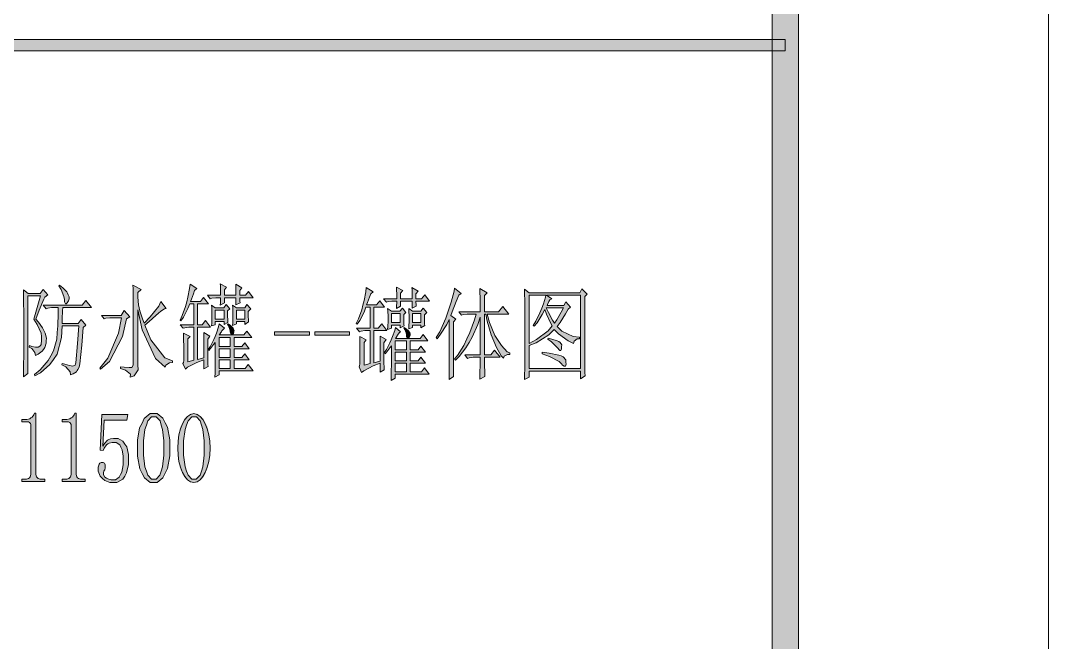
# Model space of a CAD drawing. Header units: millimetres. Extents: x 0 to 829, y 0 to 586.
# Drawn here: x 790.64 to 829.15, y 25.77 to 49.06 of the extents above; entities that cross this region are included whole.
import ezdxf

# ---------------------------------------------------------------- set-up
doc = ezdxf.new("R2010")
doc.units = ezdxf.units.MM

msp = doc.modelspace()

# ---------------------------------------------------------------- hatches: boundary and pattern name
h = msp.add_hatch(color=0)
h.dxf.hatch_style = 2
h.paths.add_polyline_path([(819.788528, 9.36625), (818.80075, 10.3505), (818.80075, 575.281778), (819.788528, 576.266028)])
h = msp.add_hatch(color=0)
h.dxf.hatch_style = 2
h.paths.add_polyline_path([(819.294639, 48.351722), (819.294639, 47.928389), (769.958667, 47.928389), (769.958667, 48.351722)])
h = msp.add_hatch(color=0)
h.dxf.hatch_style = 2
h.paths.add_polyline_path([(790.747861, 35.71875), (790.751389, 35.941), (790.758444, 36.738278), (790.758444, 37.316833), (790.758444, 37.895389), (790.751389, 38.724417), (790.747861, 38.974889), (790.92425, 38.840833), (791.372278, 38.840833), (791.488694, 38.989), (791.6545, 38.784389), (791.548667, 38.696194), (791.506333, 38.622111), (791.337, 38.209361), (791.206472, 37.870694), (791.30525, 37.761333), (791.456944, 37.549667), (791.506333, 37.450889), (791.555722, 37.352111), (791.605111, 37.158083), (791.601583, 37.066361), (791.598056, 36.974639), (791.548667, 36.812361), (791.499278, 36.741806), (791.453417, 36.674778), (791.301722, 36.558361), (791.195889, 36.516028), (791.171194, 36.625389), (791.054778, 36.780611), (790.959528, 36.822944), (790.970111, 36.882917), (791.054778, 36.854694), (791.195889, 36.822944), (791.252333, 36.822944), (791.294667, 36.822944), (791.361694, 36.858222), (791.389917, 36.889972), (791.414611, 36.92525), (791.428722, 37.091056), (791.418139, 37.221583), (791.407556, 37.355639), (791.266444, 37.680194), (791.135917, 37.870694), (791.382861, 38.752639), (790.910139, 38.752639), (790.910139, 35.838694)])
h = msp.add_hatch(color=0)
h.dxf.hatch_style = 2
h.paths.add_polyline_path([(792.102528, 39.151278), (792.218944, 39.048972), (792.367111, 38.89375), (792.395333, 38.844361), (792.427083, 38.791444), (792.455306, 38.710306), (792.455306, 38.682083), (792.455306, 38.636222), (792.430611, 38.555083), (792.409444, 38.519806), (792.38475, 38.481), (792.349472, 38.445722), (792.338889, 38.445722), (792.32125, 38.445722), (792.2895, 38.526861), (792.278917, 38.608), (792.254222, 38.724417), (792.155444, 38.981944), (792.077833, 39.123056)])
h = msp.add_hatch(color=0)
h.dxf.hatch_style = 2
h.paths.add_polyline_path([(794.847139, 39.151278), (795.154056, 38.989), (795.034111, 38.872583), (795.030583, 38.70325), (795.05175, 38.413972), (795.0835, 38.297556), (795.111722, 38.181139), (795.206972, 37.891861), (795.270472, 37.722528), (795.499778, 37.958889), (795.81375, 38.364583), (795.894889, 38.533917), (796.095972, 38.269333), (796.036, 38.262278), (795.891361, 38.174083), (795.803167, 38.092944), (795.707917, 38.011806), (795.453917, 37.789556), (795.295167, 37.648444), (795.524472, 37.098111), (796.043056, 36.427833), (796.332333, 36.311417), (796.332333, 36.251444), (796.219444, 36.244389), (796.085389, 36.156194), (796.060694, 36.075056), (795.700861, 36.406667), (795.189333, 37.479111), (795.034111, 38.223472), (795.034111, 36.16325), (795.041167, 35.979806), (794.900056, 35.7505), (794.751889, 35.704639), (794.758944, 35.810472), (794.5755, 35.969222), (794.388528, 36.029194), (794.388528, 36.089167), (794.522583, 36.075056), (794.709556, 36.060944), (794.758944, 36.060944), (794.808333, 36.060944), (794.857722, 36.149139), (794.857722, 36.237333), (794.857722, 38.608), (794.857722, 38.745583), (794.854194, 39.02075)])
h = msp.add_hatch(color=0)
h.dxf.hatch_style = 2
h.paths.add_polyline_path([(797.510611, 36.427833), (797.510611, 37.36975), (797.732861, 37.235694), (797.651722, 37.119278), (797.651722, 36.999333), (797.651722, 36.720639), (797.651722, 36.558361), (797.651722, 36.396083), (797.658778, 36.170306), (797.662306, 36.103278), (797.510611, 36.015083), (797.510611, 36.35375), (797.246028, 36.251444), (796.896778, 36.071528), (796.815639, 36.000972), (796.720389, 36.219694), (796.738028, 36.251444), (796.755667, 36.329056), (796.755667, 36.381972), (796.755667, 36.73475), (796.748611, 37.221583), (796.745083, 37.355639), (796.992028, 37.221583), (796.907361, 37.133389), (796.907361, 36.279667), (797.133139, 36.339639), (797.133139, 37.574361), (797.016722, 37.574361), (796.939111, 37.574361), (796.798, 37.553194), (796.730972, 37.532028), (796.625139, 37.662556), (797.133139, 37.662556), (797.133139, 38.445722), (796.981444, 38.445722), (796.907361, 38.269333), (796.745083, 37.951833), (796.649833, 37.810722), (796.614556, 37.842472), (796.695694, 38.011806), (796.822694, 38.354), (796.868556, 38.526861), (796.910889, 38.699722), (796.974389, 39.027806), (796.992028, 39.183028), (797.249556, 39.02075), (797.157833, 38.946667), (797.1155, 38.826722), (797.037889, 38.622111), (797.002611, 38.533917), (797.380083, 38.533917), (797.4965, 38.682083), (797.676417, 38.445722), (797.27425, 38.445722), (797.27425, 37.662556), (797.440056, 37.662556), (797.570583, 37.824833), (797.757556, 37.574361), (797.27425, 37.574361), (797.27425, 36.367861)])
h = msp.add_hatch(color=0)
h.dxf.hatch_style = 2
h.paths.add_polyline_path([(798.710056, 38.76675), (798.710056, 38.89375), (798.706528, 39.101889), (798.699472, 39.183028), (798.935833, 39.048972), (798.854694, 38.946667), (798.854694, 38.76675), (799.066361, 38.76675), (799.182778, 38.914917), (799.359167, 38.678556), (798.854694, 38.678556), (798.854694, 38.643278), (798.858222, 38.548028), (798.865278, 38.488056), (798.710056, 38.413972), (798.710056, 38.678556), (798.276139, 38.678556), (798.276139, 38.488056), (798.120917, 38.399861), (798.127972, 38.488056), (798.135028, 38.629167), (798.135028, 38.678556), (798.029194, 38.678556), (797.951583, 38.678556), (797.810472, 38.657389), (797.746972, 38.636222), (797.641139, 38.76675), (798.135028, 38.76675), (798.135028, 38.914917), (798.127972, 39.130111), (798.120917, 39.197139), (798.357278, 39.077194), (798.276139, 38.974889), (798.276139, 38.76675)])
h = msp.add_hatch(color=0)
h.dxf.hatch_style = 2
h.paths.add_polyline_path([(804.111083, 36.300833), (804.111083, 37.24275), (804.336861, 37.108694), (804.252194, 36.992278), (804.252194, 36.872333), (804.252194, 36.593639), (804.252194, 36.431361), (804.252194, 36.269083), (804.25925, 36.039778), (804.266306, 35.976278), (804.111083, 35.888083), (804.111083, 36.22675), (803.8465, 36.120917), (803.49725, 35.944528), (803.416111, 35.870444), (803.320861, 36.092694), (803.3385, 36.120917), (803.356139, 36.202056), (803.356139, 36.254972), (803.356139, 36.60775), (803.352611, 37.094583), (803.345556, 37.228639), (803.5925, 37.094583), (803.511361, 37.006389), (803.511361, 36.152667), (803.733611, 36.212639), (803.733611, 37.447361), (803.617194, 37.447361), (803.539583, 37.447361), (803.398472, 37.426194), (803.334972, 37.405028), (803.229139, 37.535556), (803.733611, 37.535556), (803.733611, 38.318722), (803.581917, 38.318722), (803.511361, 38.142333), (803.345556, 37.824833), (803.250306, 37.683722), (803.215028, 37.715472), (803.299694, 37.884806), (803.426694, 38.227), (803.469028, 38.399861), (803.514889, 38.572722), (803.574861, 38.900806), (803.5925, 39.056028), (803.853556, 38.89375), (803.758306, 38.819667), (803.715972, 38.699722), (803.641889, 38.495111), (803.603083, 38.406917), (803.980556, 38.406917), (804.1005, 38.555083), (804.276889, 38.318722), (803.874722, 38.318722), (803.874722, 37.535556), (804.040528, 37.535556), (804.171056, 37.697833), (804.358028, 37.447361), (803.874722, 37.447361), (803.874722, 36.240861)])
h = msp.add_hatch(color=0)
h.dxf.hatch_style = 2
h.paths.add_polyline_path([(805.314056, 38.63975), (805.314056, 38.76675), (805.307, 38.974889), (805.299944, 39.056028), (805.536306, 38.921972), (805.455167, 38.819667), (805.455167, 38.63975), (805.666833, 38.63975), (805.78325, 38.787917), (805.959639, 38.551556), (805.455167, 38.551556), (805.455167, 38.516278), (805.462222, 38.421028), (805.46575, 38.361056), (805.314056, 38.286972), (805.314056, 38.551556), (804.876611, 38.551556), (804.876611, 38.361056), (804.724917, 38.272861), (804.728444, 38.361056), (804.7355, 38.502167), (804.7355, 38.551556), (804.629667, 38.551556), (804.552056, 38.551556), (804.410944, 38.530389), (804.347444, 38.509222), (804.241611, 38.63975), (804.7355, 38.63975), (804.7355, 38.787917), (804.728444, 39.003111), (804.724917, 39.070139), (804.961278, 38.950194), (804.876611, 38.847889), (804.876611, 38.63975)])
h = msp.add_hatch(color=0)
h.dxf.hatch_style = 2
h.paths.add_polyline_path([(806.693417, 35.609389), (806.696944, 35.842222), (806.704, 36.212639), (806.704, 36.343167), (806.704, 37.860111), (806.60875, 37.669611), (806.379444, 37.309778), (806.245389, 37.140444), (806.210111, 37.182778), (806.344167, 37.397972), (806.577, 37.9095), (806.675778, 38.205833), (806.771028, 38.505694), (806.887444, 38.918444), (806.905083, 39.038389), (807.152028, 38.83025), (807.056778, 38.773806), (806.961528, 38.530389), (806.816889, 38.145861), (806.763972, 38.008278), (806.950944, 37.874222), (806.855694, 37.771917), (806.855694, 35.725806)])
h = msp.add_hatch(color=0)
h.dxf.hatch_style = 2
h.paths.add_polyline_path([(808.023389, 36.297306), (808.023389, 36.159722), (808.030444, 35.873972), (808.033972, 35.725806), (807.847, 35.6235), (807.854056, 35.856333), (807.857583, 36.173833), (807.857583, 36.254972), (807.857583, 36.445472), (807.670611, 36.445472), (807.593, 36.445472), (807.451889, 36.424306), (807.388389, 36.403139), (807.282556, 36.533667), (807.857583, 36.533667), (807.857583, 37.948306), (807.769389, 37.676667), (807.564778, 37.203944), (807.444833, 37.006389), (807.328417, 36.805306), (807.074417, 36.477222), (806.940361, 36.343167), (806.905083, 36.3855), (807.014444, 36.519556), (807.24375, 36.8935), (807.356639, 37.136917), (807.473056, 37.380333), (807.645917, 37.846), (807.705889, 38.064722), (807.444833, 38.064722), (807.37075, 38.064722), (807.229639, 38.043556), (807.162611, 38.022389), (807.056778, 38.152917), (807.857583, 38.152917), (807.857583, 38.593889), (807.857583, 38.667972), (807.854056, 38.883167), (807.847, 39.024278), (808.129222, 38.862), (808.023389, 38.756167), (808.023389, 38.152917), (808.552556, 38.152917), (808.707778, 38.343417), (808.930028, 38.064722), (808.129222, 38.064722), (808.210361, 37.754278), (808.414972, 37.260389), (808.534917, 37.073417), (808.654861, 36.882917), (808.877111, 36.653611), (808.975889, 36.60775), (808.975889, 36.547778), (808.884167, 36.547778), (808.760694, 36.484278), (808.728944, 36.41725), (808.647806, 36.498389), (808.467889, 36.815889), (808.369111, 37.048722), (808.273861, 37.285083), (808.122167, 37.793083), (808.06925, 38.064722), (808.023389, 38.064722), (808.023389, 36.533667), (808.25975, 36.533667), (808.400861, 36.710056), (808.612528, 36.445472), (808.023389, 36.445472)])
h = msp.add_hatch(color=0)
h.paths.add_polyline_path([(811.780472, 38.727944), (811.780472, 36.286722), (811.780472, 36.138556), (811.787528, 35.873972), (811.794583, 35.754028), (811.618194, 35.637611), (811.618194, 35.930417), (809.695556, 35.930417), (809.695556, 35.697583), (809.519167, 35.609389), (809.526222, 35.754028), (809.52975, 36.057417), (809.52975, 36.212639), (809.52975, 38.435139), (809.52975, 38.562139), (809.526222, 38.840833), (809.519167, 38.996056), (809.695556, 38.862), (811.5935, 38.862), (811.674639, 39.010167), (811.865139, 38.816139)])
h.paths.add_polyline_path([(809.695556, 36.022139), (811.618194, 36.022139), (811.618194, 38.773806), (810.344667, 38.773806), (810.54575, 38.63975), (810.475194, 38.597417), (810.439917, 38.530389), (810.387, 38.428083), (810.369361, 38.389278), (810.993778, 38.389278), (811.074917, 38.523333), (811.251306, 38.318722), (811.156056, 38.244639), (811.057278, 38.06825), (810.852667, 37.743694), (810.743306, 37.595528), (810.92675, 37.426194), (811.346556, 37.228639), (811.582917, 37.196889), (811.582917, 37.140444), (811.494722, 37.133389), (811.381833, 37.045194), (811.357139, 36.964056), (811.152528, 37.059306), (810.792694, 37.323889), (810.637472, 37.493222), (810.432861, 37.285083), (809.960139, 36.985222), (809.695556, 36.889972)])
h.paths.add_polyline_path([(809.695556, 38.773806), (809.695556, 36.964056), (809.97425, 37.108694), (810.404639, 37.440306), (810.556333, 37.62375), (810.478722, 37.757806), (810.344667, 38.061194), (810.284694, 38.230528), (810.189444, 38.043556), (809.991889, 37.736639), (809.886056, 37.609639), (809.850778, 37.641389), (809.9425, 37.796611), (810.10125, 38.114111), (810.168278, 38.279917), (810.231778, 38.445722), (810.309389, 38.692667), (810.319972, 38.773806)])
h.paths.add_polyline_path([(810.334083, 38.301083), (810.415222, 38.117639), (810.573972, 37.831889), (810.651583, 37.729583), (810.732722, 37.846), (810.898528, 38.13175), (810.979667, 38.301083)])
h = msp.add_hatch(color=0)
h.dxf.hatch_style = 2
h.paths.add_polyline_path([(792.984472, 37.56025), (792.931556, 36.904083), (792.864528, 36.195), (792.850417, 36.138556), (792.836306, 36.082111), (792.790444, 35.986861), (792.762222, 35.948056), (792.730472, 35.905722), (792.607, 35.828111), (792.515278, 35.792833), (792.497639, 35.902194), (792.331833, 36.089167), (792.183667, 36.159722), (792.197778, 36.219694), (792.303611, 36.184417), (792.472944, 36.135028), (792.536444, 36.124444), (792.603472, 36.113861), (792.681083, 36.149139), (792.695194, 36.198528), (792.712833, 36.244389), (792.772806, 36.957), (792.822194, 37.620222), (792.197778, 37.620222), (792.173083, 37.186306), (792.010806, 36.558361), (791.873222, 36.367861), (791.732111, 36.177361), (791.382861, 35.866917), (791.171194, 35.746972), (791.160611, 35.806944), (791.372278, 35.976278), (791.679194, 36.325528), (791.777972, 36.505444), (791.87675, 36.688889), (791.993167, 37.119278), (792.014333, 37.36975), (792.0355, 37.620222), (792.053139, 38.089417), (792.053139, 38.311667), (791.87675, 38.311667), (791.802667, 38.311667), (791.661556, 38.2905), (791.594528, 38.265806), (791.488694, 38.399861), (792.949194, 38.399861), (793.090306, 38.57625), (793.291389, 38.311667), (792.218944, 38.311667), (792.215417, 38.191722), (792.201306, 37.891861), (792.197778, 37.708417), (792.7975, 37.708417), (792.913917, 37.856583), (793.079722, 37.648444)])
h = msp.add_hatch(color=0)
h.dxf.hatch_style = 2
h.paths.add_polyline_path([(793.633583, 35.997444), (793.608889, 36.043306), (793.905222, 36.410194), (794.310917, 37.355639), (794.423806, 37.927139), (794.056917, 37.927139), (793.982833, 37.927139), (793.838194, 37.905972), (793.774694, 37.884806), (793.668861, 38.015333), (794.409694, 38.015333), (794.515528, 38.19525), (794.730722, 37.958889), (794.610778, 37.884806), (794.462611, 37.228639), (793.975778, 36.286722)])
h = msp.add_hatch(color=0)
h.paths.add_polyline_path([(797.792833, 37.620222), (797.799889, 37.726056), (797.803417, 37.923611), (797.803417, 38.018861), (797.803417, 38.114111), (797.799889, 38.308139), (797.792833, 38.403389), (797.933944, 38.297556), (798.251444, 38.297556), (798.346694, 38.4175), (798.477222, 38.255222), (798.392556, 38.181139), (798.392556, 38.018861), (798.399611, 37.807194), (798.406667, 37.754278), (798.265556, 37.680194), (798.265556, 37.7825), (797.933944, 37.7825), (797.933944, 37.666083)])
h.paths.add_polyline_path([(797.933944, 38.209361), (797.933944, 37.870694), (798.265556, 37.870694), (798.265556, 38.209361)])
h = msp.add_hatch(color=0)
h.paths.add_polyline_path([(798.583056, 37.637861), (798.586583, 37.733111), (798.593639, 37.923611), (798.593639, 38.018861), (798.593639, 38.114111), (798.586583, 38.308139), (798.583056, 38.403389), (798.724167, 38.297556), (799.041667, 38.297556), (799.122806, 38.4175), (799.263917, 38.255222), (799.172194, 38.167028), (799.172194, 38.011806), (799.175722, 37.81425), (799.182778, 37.768389), (799.041667, 37.680194), (799.041667, 37.7825), (798.724167, 37.7825), (798.724167, 37.694306)])
h.paths.add_polyline_path([(798.724167, 38.209361), (798.724167, 37.870694), (799.041667, 37.870694), (799.041667, 38.209361)])
h = msp.add_hatch(color=0)
h.paths.add_polyline_path([(804.393306, 37.493222), (804.400361, 37.599056), (804.407417, 37.796611), (804.407417, 37.891861), (804.407417, 37.987111), (804.400361, 38.177611), (804.393306, 38.276389), (804.534417, 38.170556), (804.855444, 38.170556), (804.947167, 38.2905), (805.077694, 38.128222), (804.996556, 38.054139), (804.996556, 37.891861), (805.000083, 37.680194), (805.007139, 37.627278), (804.866028, 37.553194), (804.866028, 37.6555), (804.534417, 37.6555), (804.534417, 37.539083)])
h.paths.add_polyline_path([(804.534417, 38.082361), (804.534417, 37.743694), (804.866028, 37.743694), (804.866028, 38.082361)])
h = msp.add_hatch(color=0)
h.paths.add_polyline_path([(805.183528, 37.507333), (805.190583, 37.606111), (805.194111, 37.796611), (805.194111, 37.891861), (805.194111, 37.987111), (805.190583, 38.177611), (805.183528, 38.276389), (805.324639, 38.170556), (805.642139, 38.170556), (805.726806, 38.2905), (805.867917, 38.128222), (805.772667, 38.040028), (805.772667, 37.884806), (805.779722, 37.68725), (805.78325, 37.641389), (805.642139, 37.553194), (805.642139, 37.6555), (805.324639, 37.6555), (805.324639, 37.567306)])
h.paths.add_polyline_path([(805.324639, 38.082361), (805.324639, 37.743694), (805.642139, 37.743694), (805.642139, 38.082361)])
h = msp.add_hatch(color=0)
h.paths.add_polyline_path([(797.933944, 37.002861), (797.873972, 36.921722), (797.757556, 36.773556), (797.697583, 36.706528), (797.676417, 36.752389), (797.7505, 36.868806), (797.8775, 37.108694), (797.926889, 37.228639), (797.979806, 37.352111), (798.057417, 37.584944), (798.085639, 37.694306), (798.276139, 37.532028), (798.240861, 37.503806), (798.184417, 37.440306), (798.16325, 37.405028), (798.142083, 37.373278), (798.103278, 37.309778), (798.085639, 37.281556), (799.006389, 37.281556), (799.122806, 37.429722), (799.299194, 37.193361), (798.6395, 37.193361), (798.6395, 36.854694), (798.935833, 36.854694), (799.041667, 36.985222), (799.207472, 36.7665), (798.6395, 36.7665), (798.6395, 36.441944), (798.935833, 36.441944), (799.041667, 36.576), (799.207472, 36.35375), (798.6395, 36.35375), (798.6395, 36.029194), (799.05225, 36.029194), (799.172194, 36.177361), (799.348583, 35.941), (798.075056, 35.941), (798.075056, 35.792833), (797.923361, 35.704639), (797.926889, 35.859861), (797.933944, 36.508972)])
h.paths.add_polyline_path([(798.075056, 37.193361), (798.075056, 36.854694), (798.498389, 36.854694), (798.498389, 37.193361)])
h.paths.add_polyline_path([(798.075056, 36.35375), (798.075056, 36.029194), (798.498389, 36.029194), (798.498389, 36.35375)])
h.paths.add_polyline_path([(798.075056, 36.7665), (798.075056, 36.441944), (798.498389, 36.441944), (798.498389, 36.7665)])
h = msp.add_hatch(color=0)
h.dxf.hatch_style = 2
h.paths.add_polyline_path([(798.41725, 37.694306), (798.487806, 37.644917), (798.579528, 37.563778), (798.600694, 37.532028), (798.621861, 37.503806), (798.6395, 37.443833), (798.635972, 37.415611), (798.632444, 37.383861), (798.614806, 37.341528), (798.600694, 37.323889), (798.586583, 37.309778), (798.558361, 37.295667), (798.547778, 37.295667), (798.530139, 37.295667), (798.505444, 37.355639), (798.498389, 37.415611), (798.48075, 37.489694), (798.427833, 37.620222), (798.392556, 37.680194)])
h = msp.add_hatch(color=0)
h.dxf.hatch_style = 2
h.paths.add_polyline_path([(800.152917, 37.270972), (800.152917, 37.4015), (801.461722, 37.4015), (801.461722, 37.270972)])
h = msp.add_hatch(color=0)
h.dxf.hatch_style = 2
h.paths.add_polyline_path([(801.662806, 37.270972), (801.662806, 37.4015), (802.968083, 37.4015), (802.968083, 37.270972)])
h = msp.add_hatch(color=0)
h.paths.add_polyline_path([(804.534417, 36.875861), (804.477972, 36.794722), (804.358028, 36.646556), (804.301583, 36.579528), (804.276889, 36.625389), (804.3545, 36.741806), (804.477972, 36.981694), (804.530889, 37.101639), (804.580278, 37.225111), (804.657889, 37.454417), (804.689639, 37.567306), (804.876611, 37.405028), (804.841333, 37.373278), (804.784889, 37.313306), (804.763722, 37.278028), (804.746083, 37.246278), (804.707278, 37.182778), (804.689639, 37.154556), (805.606861, 37.154556), (805.726806, 37.302722), (805.903194, 37.066361), (805.2435, 37.066361), (805.2435, 36.727694), (805.536306, 36.727694), (805.642139, 36.858222), (805.807944, 36.6395), (805.2435, 36.6395), (805.2435, 36.314944), (805.536306, 36.314944), (805.642139, 36.449), (805.807944, 36.22675), (805.2435, 36.22675), (805.2435, 35.902194), (805.65625, 35.902194), (805.772667, 36.050361), (805.949056, 35.814), (804.675528, 35.814), (804.675528, 35.665833), (804.523833, 35.577639), (804.530889, 35.732861), (804.534417, 36.381972)])
h.paths.add_polyline_path([(804.675528, 37.066361), (804.675528, 36.727694), (805.102389, 36.727694), (805.102389, 37.066361)])
h.paths.add_polyline_path([(804.675528, 36.22675), (804.675528, 35.902194), (805.102389, 35.902194), (805.102389, 36.22675)])
h.paths.add_polyline_path([(804.675528, 36.6395), (804.675528, 36.314944), (805.102389, 36.314944), (805.102389, 36.6395)])
h = msp.add_hatch(color=0)
h.dxf.hatch_style = 2
h.paths.add_polyline_path([(805.017722, 37.567306), (805.088278, 37.517917), (805.18, 37.43325), (805.201167, 37.405028), (805.222333, 37.376806), (805.239972, 37.316833), (805.236444, 37.288611), (805.232917, 37.256861), (805.215278, 37.214528), (805.201167, 37.196889), (805.187056, 37.182778), (805.158833, 37.168667), (805.14825, 37.168667), (805.130611, 37.168667), (805.105917, 37.228639), (805.102389, 37.288611), (805.08475, 37.362694), (805.031833, 37.493222), (804.996556, 37.553194)])
h = msp.add_hatch(color=0)
h.dxf.hatch_style = 2
h.paths.add_polyline_path([(810.404639, 37.168667), (810.54575, 37.129861), (810.743306, 37.066361), (810.803278, 37.034611), (810.86325, 37.006389), (810.916167, 36.907611), (810.909111, 36.837056), (810.905583, 36.7665), (810.880889, 36.699472), (810.86325, 36.699472), (810.845611, 36.699472), (810.803278, 36.73475), (810.778583, 36.770028), (810.722139, 36.844111), (810.528111, 37.0205), (810.390528, 37.122806)])
h = msp.add_hatch(color=0)
h.dxf.hatch_style = 2
h.paths.add_polyline_path([(810.178861, 36.6395), (810.4505, 36.600694), (810.806806, 36.530139), (810.891472, 36.498389), (810.976139, 36.466639), (811.067861, 36.350222), (811.074917, 36.269083), (811.081972, 36.187944), (811.057278, 36.110333), (811.029056, 36.110333), (811.011417, 36.110333), (810.951444, 36.152667), (810.909111, 36.198528), (810.820917, 36.286722), (810.457556, 36.477222), (810.178861, 36.579528)])
h = msp.add_hatch(color=0)
h.dxf.hatch_style = 2
h.paths.add_polyline_path([(791.21, 34.349972), (791.21, 32.113361), (791.21, 32.053389), (791.238222, 31.965194), (791.269972, 31.936972), (791.298194, 31.905222), (791.379333, 31.877), (791.43225, 31.877), (791.552194, 31.877), (791.552194, 31.788806), (790.691417, 31.788806), (790.691417, 31.877), (790.79725, 31.877), (790.857222, 31.877), (790.941889, 31.905222), (790.970111, 31.936972), (790.994806, 31.965194), (791.023028, 32.053389), (791.023028, 32.113361), (791.023028, 33.894889), (791.023028, 33.923111), (791.008917, 33.968972), (790.991278, 33.990139), (790.977167, 34.007778), (790.934833, 34.025417), (790.903083, 34.025417), (790.691417, 34.025417), (790.691417, 34.117139), (790.79725, 34.117139), (790.867806, 34.117139), (790.984222, 34.145361), (791.026556, 34.173583), (791.072417, 34.201806), (791.139444, 34.29), (791.164139, 34.349972)])
h = msp.add_hatch(color=0)
h.dxf.hatch_style = 2
h.paths.add_polyline_path([(792.719889, 34.349972), (792.719889, 32.113361), (792.719889, 32.053389), (792.748111, 31.965194), (792.776333, 31.936972), (792.808083, 31.905222), (792.889222, 31.877), (792.942139, 31.877), (793.058556, 31.877), (793.058556, 31.788806), (792.201306, 31.788806), (792.201306, 31.877), (792.307139, 31.877), (792.367111, 31.877), (792.451778, 31.905222), (792.476472, 31.936972), (792.504694, 31.965194), (792.529389, 32.053389), (792.529389, 32.113361), (792.529389, 33.894889), (792.529389, 33.923111), (792.515278, 33.968972), (792.501167, 33.990139), (792.487056, 34.007778), (792.441194, 34.025417), (792.412972, 34.025417), (792.201306, 34.025417), (792.201306, 34.117139), (792.307139, 34.117139), (792.377694, 34.117139), (792.490583, 34.145361), (792.536444, 34.173583), (792.578778, 34.201806), (792.649333, 34.29), (792.6705, 34.349972)])
h = msp.add_hatch(color=0)
h.dxf.hatch_style = 2
h.paths.add_polyline_path([(794.180389, 33.408056), (794.293278, 33.408056), (794.476722, 33.302222), (794.547278, 33.196389), (794.617833, 33.087028), (794.688389, 32.804806), (794.688389, 32.628417), (794.688389, 32.427333), (794.614306, 32.113361), (794.540222, 31.993417), (794.466139, 31.877), (794.240361, 31.757056), (794.088667, 31.757056), (793.982833, 31.757056), (793.792333, 31.834667), (793.711194, 31.912278), (793.626528, 31.989889), (793.545389, 32.176861), (793.545389, 32.28975), (793.545389, 32.332083), (793.566556, 32.409694), (793.587722, 32.444972), (793.605361, 32.476722), (793.661806, 32.508472), (793.697083, 32.508472), (793.732361, 32.508472), (793.778222, 32.48025), (793.792333, 32.452028), (793.802917, 32.420278), (793.8135, 32.370889), (793.8135, 32.346194), (793.8135, 32.303861), (793.795861, 32.236833), (793.778222, 32.215667), (793.760583, 32.183917), (793.742944, 32.127472), (793.742944, 32.095722), (793.742944, 32.039278), (793.799389, 31.951083), (793.855833, 31.919333), (793.912278, 31.891111), (794.032222, 31.862889), (794.09925, 31.862889), (794.1945, 31.862889), (794.339139, 31.958139), (794.388528, 32.053389), (794.437917, 32.148639), (794.487306, 32.420278), (794.487306, 32.596667), (794.487306, 32.744833), (794.444972, 32.984722), (794.399111, 33.076444), (794.356778, 33.168167), (794.222722, 33.259889), (794.134528, 33.259889), (794.071028, 33.259889), (793.958139, 33.231667), (793.90875, 33.203444), (793.862889, 33.171694), (793.774694, 33.048222), (793.732361, 32.952972), (793.626528, 32.967083), (793.6865, 34.307639), (794.653111, 34.307639), (794.617833, 34.085389), (793.767639, 34.085389), (793.721778, 33.11525), (793.78175, 33.217556), (793.894639, 33.341028), (793.951083, 33.365722), (794.007528, 33.386889), (794.123944, 33.408056)])
h = msp.add_hatch(color=0)
h.paths.add_polyline_path([(795.630306, 31.757056), (795.499778, 31.757056), (795.281056, 31.926389), (795.192861, 32.095722), (795.104667, 32.265056), (795.016472, 32.744833), (795.016472, 33.055278), (795.016472, 33.341028), (795.101139, 33.806694), (795.189333, 33.983083), (795.274, 34.159472), (795.492722, 34.335861), (795.630306, 34.335861), (795.760833, 34.335861), (795.9725, 34.166528), (796.060694, 33.997194), (796.145361, 33.827861), (796.230028, 33.358667), (796.230028, 33.055278), (796.230028, 32.751889), (796.145361, 32.279167), (796.060694, 32.106306), (795.9725, 31.929917), (795.760833, 31.757056)])
h.paths.add_polyline_path([(795.630306, 34.219444), (795.545639, 34.219444), (795.408056, 34.060694), (795.351611, 33.901944), (795.295167, 33.743194), (795.24225, 33.319861), (795.24225, 33.055278), (795.24225, 32.776583), (795.295167, 32.339139), (795.351611, 32.187444), (795.408056, 32.032222), (795.545639, 31.877), (795.630306, 31.877), (795.7185, 31.877), (795.856083, 32.032222), (795.905472, 32.187444), (795.954861, 32.339139), (796.007778, 32.776583), (796.007778, 33.055278), (796.007778, 33.319861), (795.958389, 33.743194), (795.912528, 33.901944), (795.866667, 34.060694), (795.725556, 34.219444)])
h = msp.add_hatch(color=0)
h.paths.add_polyline_path([(797.136667, 31.757056), (797.009667, 31.757056), (796.790944, 31.926389), (796.70275, 32.095722), (796.614556, 32.265056), (796.526361, 32.744833), (796.526361, 33.055278), (796.526361, 33.341028), (796.611028, 33.806694), (796.695694, 33.983083), (796.780361, 34.159472), (797.002611, 34.335861), (797.136667, 34.335861), (797.267194, 34.335861), (797.482389, 34.166528), (797.567056, 33.997194), (797.651722, 33.827861), (797.739917, 33.358667), (797.739917, 33.055278), (797.739917, 32.751889), (797.651722, 32.279167), (797.567056, 32.106306), (797.482389, 31.929917), (797.267194, 31.757056)])
h.paths.add_polyline_path([(797.136667, 34.219444), (797.055528, 34.219444), (796.917944, 34.060694), (796.8615, 33.901944), (796.805056, 33.743194), (796.748611, 33.319861), (796.748611, 33.055278), (796.748611, 32.776583), (796.805056, 32.339139), (796.8615, 32.187444), (796.917944, 32.032222), (797.055528, 31.877), (797.136667, 31.877), (797.224861, 31.877), (797.365972, 32.032222), (797.415361, 32.187444), (797.46475, 32.339139), (797.514139, 32.776583), (797.514139, 33.055278), (797.514139, 33.319861), (797.468278, 33.743194), (797.418889, 33.901944), (797.373028, 34.060694), (797.231917, 34.219444)])

# ---------------------------------------------------------------- linework, layer by layer
at = {"color": 0, "lineweight": 0}
for points in [[(0, 0), (0, 585.632278), (829.154778, 585.632278), (829.154778, 0)], [(819.788528, 9.36625), (818.80075, 10.3505), (818.80075, 575.281778), (819.788528, 576.266028)], [(819.294639, 48.351722), (819.294639, 47.928389), (769.958667, 47.928389), (769.958667, 48.351722)], [(790.747861, 35.71875), (790.751389, 35.941), (790.758444, 36.738278), (790.758444, 37.316833), (790.758444, 37.895389), (790.751389, 38.724417), (790.747861, 38.974889), (790.92425, 38.840833), (791.372278, 38.840833), (791.488694, 38.989), (791.6545, 38.784389), (791.548667, 38.696194), (791.506333, 38.622111), (791.337, 38.209361), (791.206472, 37.870694), (791.30525, 37.761333), (791.456944, 37.549667), (791.506333, 37.450889), (791.555722, 37.352111), (791.605111, 37.158083), (791.601583, 37.066361), (791.598056, 36.974639), (791.548667, 36.812361), (791.499278, 36.741806), (791.453417, 36.674778), (791.301722, 36.558361), (791.195889, 36.516028), (791.171194, 36.625389), (791.054778, 36.780611), (790.959528, 36.822944), (790.970111, 36.882917), (791.054778, 36.854694), (791.195889, 36.822944), (791.252333, 36.822944), (791.294667, 36.822944), (791.361694, 36.858222), (791.389917, 36.889972), (791.414611, 36.92525), (791.428722, 37.091056), (791.418139, 37.221583), (791.407556, 37.355639), (791.266444, 37.680194), (791.135917, 37.870694), (791.382861, 38.752639), (790.910139, 38.752639), (790.910139, 35.838694)], [(792.102528, 39.151278), (792.218944, 39.048972), (792.367111, 38.89375), (792.395333, 38.844361), (792.427083, 38.791444), (792.455306, 38.710306), (792.455306, 38.682083), (792.455306, 38.636222), (792.430611, 38.555083), (792.409444, 38.519806), (792.38475, 38.481), (792.349472, 38.445722), (792.338889, 38.445722), (792.32125, 38.445722), (792.2895, 38.526861), (792.278917, 38.608), (792.254222, 38.724417), (792.155444, 38.981944), (792.077833, 39.123056)], [(794.847139, 39.151278), (795.154056, 38.989), (795.034111, 38.872583), (795.030583, 38.70325), (795.05175, 38.413972), (795.0835, 38.297556), (795.111722, 38.181139), (795.206972, 37.891861), (795.270472, 37.722528), (795.499778, 37.958889), (795.81375, 38.364583), (795.894889, 38.533917), (796.095972, 38.269333), (796.036, 38.262278), (795.891361, 38.174083), (795.803167, 38.092944), (795.707917, 38.011806), (795.453917, 37.789556), (795.295167, 37.648444), (795.524472, 37.098111), (796.043056, 36.427833), (796.332333, 36.311417), (796.332333, 36.251444), (796.219444, 36.244389), (796.085389, 36.156194), (796.060694, 36.075056), (795.700861, 36.406667), (795.189333, 37.479111), (795.034111, 38.223472), (795.034111, 36.16325), (795.041167, 35.979806), (794.900056, 35.7505), (794.751889, 35.704639), (794.758944, 35.810472), (794.5755, 35.969222), (794.388528, 36.029194), (794.388528, 36.089167), (794.522583, 36.075056), (794.709556, 36.060944), (794.758944, 36.060944), (794.808333, 36.060944), (794.857722, 36.149139), (794.857722, 36.237333), (794.857722, 38.608), (794.857722, 38.745583), (794.854194, 39.02075)], [(797.510611, 36.427833), (797.510611, 37.36975), (797.732861, 37.235694), (797.651722, 37.119278), (797.651722, 36.999333), (797.651722, 36.720639), (797.651722, 36.558361), (797.651722, 36.396083), (797.658778, 36.170306), (797.662306, 36.103278), (797.510611, 36.015083), (797.510611, 36.35375), (797.246028, 36.251444), (796.896778, 36.071528), (796.815639, 36.000972), (796.720389, 36.219694), (796.738028, 36.251444), (796.755667, 36.329056), (796.755667, 36.381972), (796.755667, 36.73475), (796.748611, 37.221583), (796.745083, 37.355639), (796.992028, 37.221583), (796.907361, 37.133389), (796.907361, 36.279667), (797.133139, 36.339639), (797.133139, 37.574361), (797.016722, 37.574361), (796.939111, 37.574361), (796.798, 37.553194), (796.730972, 37.532028), (796.625139, 37.662556), (797.133139, 37.662556), (797.133139, 38.445722), (796.981444, 38.445722), (796.907361, 38.269333), (796.745083, 37.951833), (796.649833, 37.810722), (796.614556, 37.842472), (796.695694, 38.011806), (796.822694, 38.354), (796.868556, 38.526861), (796.910889, 38.699722), (796.974389, 39.027806), (796.992028, 39.183028), (797.249556, 39.02075), (797.157833, 38.946667), (797.1155, 38.826722), (797.037889, 38.622111), (797.002611, 38.533917), (797.380083, 38.533917), (797.4965, 38.682083), (797.676417, 38.445722), (797.27425, 38.445722), (797.27425, 37.662556), (797.440056, 37.662556), (797.570583, 37.824833), (797.757556, 37.574361), (797.27425, 37.574361), (797.27425, 36.367861)], [(798.710056, 38.76675), (798.710056, 38.89375), (798.706528, 39.101889), (798.699472, 39.183028), (798.935833, 39.048972), (798.854694, 38.946667), (798.854694, 38.76675), (799.066361, 38.76675), (799.182778, 38.914917), (799.359167, 38.678556), (798.854694, 38.678556), (798.854694, 38.643278), (798.858222, 38.548028), (798.865278, 38.488056), (798.710056, 38.413972), (798.710056, 38.678556), (798.276139, 38.678556), (798.276139, 38.488056), (798.120917, 38.399861), (798.127972, 38.488056), (798.135028, 38.629167), (798.135028, 38.678556), (798.029194, 38.678556), (797.951583, 38.678556), (797.810472, 38.657389), (797.746972, 38.636222), (797.641139, 38.76675), (798.135028, 38.76675), (798.135028, 38.914917), (798.127972, 39.130111), (798.120917, 39.197139), (798.357278, 39.077194), (798.276139, 38.974889), (798.276139, 38.76675)], [(804.111083, 36.300833), (804.111083, 37.24275), (804.336861, 37.108694), (804.252194, 36.992278), (804.252194, 36.872333), (804.252194, 36.593639), (804.252194, 36.431361), (804.252194, 36.269083), (804.25925, 36.039778), (804.266306, 35.976278), (804.111083, 35.888083), (804.111083, 36.22675), (803.8465, 36.120917), (803.49725, 35.944528), (803.416111, 35.870444), (803.320861, 36.092694), (803.3385, 36.120917), (803.356139, 36.202056), (803.356139, 36.254972), (803.356139, 36.60775), (803.352611, 37.094583), (803.345556, 37.228639), (803.5925, 37.094583), (803.511361, 37.006389), (803.511361, 36.152667), (803.733611, 36.212639), (803.733611, 37.447361), (803.617194, 37.447361), (803.539583, 37.447361), (803.398472, 37.426194), (803.334972, 37.405028), (803.229139, 37.535556), (803.733611, 37.535556), (803.733611, 38.318722), (803.581917, 38.318722), (803.511361, 38.142333), (803.345556, 37.824833), (803.250306, 37.683722), (803.215028, 37.715472), (803.299694, 37.884806), (803.426694, 38.227), (803.469028, 38.399861), (803.514889, 38.572722), (803.574861, 38.900806), (803.5925, 39.056028), (803.853556, 38.89375), (803.758306, 38.819667), (803.715972, 38.699722), (803.641889, 38.495111), (803.603083, 38.406917), (803.980556, 38.406917), (804.1005, 38.555083), (804.276889, 38.318722), (803.874722, 38.318722), (803.874722, 37.535556), (804.040528, 37.535556), (804.171056, 37.697833), (804.358028, 37.447361), (803.874722, 37.447361), (803.874722, 36.240861)], [(805.314056, 38.63975), (805.314056, 38.76675), (805.307, 38.974889), (805.299944, 39.056028), (805.536306, 38.921972), (805.455167, 38.819667), (805.455167, 38.63975), (805.666833, 38.63975), (805.78325, 38.787917), (805.959639, 38.551556), (805.455167, 38.551556), (805.455167, 38.516278), (805.462222, 38.421028), (805.46575, 38.361056), (805.314056, 38.286972), (805.314056, 38.551556), (804.876611, 38.551556), (804.876611, 38.361056), (804.724917, 38.272861), (804.728444, 38.361056), (804.7355, 38.502167), (804.7355, 38.551556), (804.629667, 38.551556), (804.552056, 38.551556), (804.410944, 38.530389), (804.347444, 38.509222), (804.241611, 38.63975), (804.7355, 38.63975), (804.7355, 38.787917), (804.728444, 39.003111), (804.724917, 39.070139), (804.961278, 38.950194), (804.876611, 38.847889), (804.876611, 38.63975)], [(806.693417, 35.609389), (806.696944, 35.842222), (806.704, 36.212639), (806.704, 36.343167), (806.704, 37.860111), (806.60875, 37.669611), (806.379444, 37.309778), (806.245389, 37.140444), (806.210111, 37.182778), (806.344167, 37.397972), (806.577, 37.9095), (806.675778, 38.205833), (806.771028, 38.505694), (806.887444, 38.918444), (806.905083, 39.038389), (807.152028, 38.83025), (807.056778, 38.773806), (806.961528, 38.530389), (806.816889, 38.145861), (806.763972, 38.008278), (806.950944, 37.874222), (806.855694, 37.771917), (806.855694, 35.725806)], [(808.023389, 36.297306), (808.023389, 36.159722), (808.030444, 35.873972), (808.033972, 35.725806), (807.847, 35.6235), (807.854056, 35.856333), (807.857583, 36.173833), (807.857583, 36.254972), (807.857583, 36.445472), (807.670611, 36.445472), (807.593, 36.445472), (807.451889, 36.424306), (807.388389, 36.403139), (807.282556, 36.533667), (807.857583, 36.533667), (807.857583, 37.948306), (807.769389, 37.676667), (807.564778, 37.203944), (807.444833, 37.006389), (807.328417, 36.805306), (807.074417, 36.477222), (806.940361, 36.343167), (806.905083, 36.3855), (807.014444, 36.519556), (807.24375, 36.8935), (807.356639, 37.136917), (807.473056, 37.380333), (807.645917, 37.846), (807.705889, 38.064722), (807.444833, 38.064722), (807.37075, 38.064722), (807.229639, 38.043556), (807.162611, 38.022389), (807.056778, 38.152917), (807.857583, 38.152917), (807.857583, 38.593889), (807.857583, 38.667972), (807.854056, 38.883167), (807.847, 39.024278), (808.129222, 38.862), (808.023389, 38.756167), (808.023389, 38.152917), (808.552556, 38.152917), (808.707778, 38.343417), (808.930028, 38.064722), (808.129222, 38.064722), (808.210361, 37.754278), (808.414972, 37.260389), (808.534917, 37.073417), (808.654861, 36.882917), (808.877111, 36.653611), (808.975889, 36.60775), (808.975889, 36.547778), (808.884167, 36.547778), (808.760694, 36.484278), (808.728944, 36.41725), (808.647806, 36.498389), (808.467889, 36.815889), (808.369111, 37.048722), (808.273861, 37.285083), (808.122167, 37.793083), (808.06925, 38.064722), (808.023389, 38.064722), (808.023389, 36.533667), (808.25975, 36.533667), (808.400861, 36.710056), (808.612528, 36.445472), (808.023389, 36.445472)], [(811.780472, 38.727944), (811.780472, 36.286722), (811.780472, 36.138556), (811.787528, 35.873972), (811.794583, 35.754028), (811.618194, 35.637611), (811.618194, 35.930417), (809.695556, 35.930417), (809.695556, 35.697583), (809.519167, 35.609389), (809.526222, 35.754028), (809.52975, 36.057417), (809.52975, 36.212639), (809.52975, 38.435139), (809.52975, 38.562139), (809.526222, 38.840833), (809.519167, 38.996056), (809.695556, 38.862), (811.5935, 38.862), (811.674639, 39.010167), (811.865139, 38.816139)], [(792.984472, 37.56025), (792.931556, 36.904083), (792.864528, 36.195), (792.850417, 36.138556), (792.836306, 36.082111), (792.790444, 35.986861), (792.762222, 35.948056), (792.730472, 35.905722), (792.607, 35.828111), (792.515278, 35.792833), (792.497639, 35.902194), (792.331833, 36.089167), (792.183667, 36.159722), (792.197778, 36.219694), (792.303611, 36.184417), (792.472944, 36.135028), (792.536444, 36.124444), (792.603472, 36.113861), (792.681083, 36.149139), (792.695194, 36.198528), (792.712833, 36.244389), (792.772806, 36.957), (792.822194, 37.620222), (792.197778, 37.620222), (792.173083, 37.186306), (792.010806, 36.558361), (791.873222, 36.367861), (791.732111, 36.177361), (791.382861, 35.866917), (791.171194, 35.746972), (791.160611, 35.806944), (791.372278, 35.976278), (791.679194, 36.325528), (791.777972, 36.505444), (791.87675, 36.688889), (791.993167, 37.119278), (792.014333, 37.36975), (792.0355, 37.620222), (792.053139, 38.089417), (792.053139, 38.311667), (791.87675, 38.311667), (791.802667, 38.311667), (791.661556, 38.2905), (791.594528, 38.265806), (791.488694, 38.399861), (792.949194, 38.399861), (793.090306, 38.57625), (793.291389, 38.311667), (792.218944, 38.311667), (792.215417, 38.191722), (792.201306, 37.891861), (792.197778, 37.708417), (792.7975, 37.708417), (792.913917, 37.856583), (793.079722, 37.648444)], [(809.695556, 36.022139), (811.618194, 36.022139), (811.618194, 38.773806), (810.344667, 38.773806), (810.54575, 38.63975), (810.475194, 38.597417), (810.439917, 38.530389), (810.387, 38.428083), (810.369361, 38.389278), (810.993778, 38.389278), (811.074917, 38.523333), (811.251306, 38.318722), (811.156056, 38.244639), (811.057278, 38.06825), (810.852667, 37.743694), (810.743306, 37.595528), (810.92675, 37.426194), (811.346556, 37.228639), (811.582917, 37.196889), (811.582917, 37.140444), (811.494722, 37.133389), (811.381833, 37.045194), (811.357139, 36.964056), (811.152528, 37.059306), (810.792694, 37.323889), (810.637472, 37.493222), (810.432861, 37.285083), (809.960139, 36.985222), (809.695556, 36.889972)], [(809.695556, 38.773806), (809.695556, 36.964056), (809.97425, 37.108694), (810.404639, 37.440306), (810.556333, 37.62375), (810.478722, 37.757806), (810.344667, 38.061194), (810.284694, 38.230528), (810.189444, 38.043556), (809.991889, 37.736639), (809.886056, 37.609639), (809.850778, 37.641389), (809.9425, 37.796611), (810.10125, 38.114111), (810.168278, 38.279917), (810.231778, 38.445722), (810.309389, 38.692667), (810.319972, 38.773806)], [(793.633583, 35.997444), (793.608889, 36.043306), (793.905222, 36.410194), (794.310917, 37.355639), (794.423806, 37.927139), (794.056917, 37.927139), (793.982833, 37.927139), (793.838194, 37.905972), (793.774694, 37.884806), (793.668861, 38.015333), (794.409694, 38.015333), (794.515528, 38.19525), (794.730722, 37.958889), (794.610778, 37.884806), (794.462611, 37.228639), (793.975778, 36.286722)], [(797.792833, 37.620222), (797.799889, 37.726056), (797.803417, 37.923611), (797.803417, 38.018861), (797.803417, 38.114111), (797.799889, 38.308139), (797.792833, 38.403389), (797.933944, 38.297556), (798.251444, 38.297556), (798.346694, 38.4175), (798.477222, 38.255222), (798.392556, 38.181139), (798.392556, 38.018861), (798.399611, 37.807194), (798.406667, 37.754278), (798.265556, 37.680194), (798.265556, 37.7825), (797.933944, 37.7825), (797.933944, 37.666083)], [(797.933944, 38.209361), (797.933944, 37.870694), (798.265556, 37.870694), (798.265556, 38.209361)], [(798.583056, 37.637861), (798.586583, 37.733111), (798.593639, 37.923611), (798.593639, 38.018861), (798.593639, 38.114111), (798.586583, 38.308139), (798.583056, 38.403389), (798.724167, 38.297556), (799.041667, 38.297556), (799.122806, 38.4175), (799.263917, 38.255222), (799.172194, 38.167028), (799.172194, 38.011806), (799.175722, 37.81425), (799.182778, 37.768389), (799.041667, 37.680194), (799.041667, 37.7825), (798.724167, 37.7825), (798.724167, 37.694306)], [(798.724167, 38.209361), (798.724167, 37.870694), (799.041667, 37.870694), (799.041667, 38.209361)], [(804.393306, 37.493222), (804.400361, 37.599056), (804.407417, 37.796611), (804.407417, 37.891861), (804.407417, 37.987111), (804.400361, 38.177611), (804.393306, 38.276389), (804.534417, 38.170556), (804.855444, 38.170556), (804.947167, 38.2905), (805.077694, 38.128222), (804.996556, 38.054139), (804.996556, 37.891861), (805.000083, 37.680194), (805.007139, 37.627278), (804.866028, 37.553194), (804.866028, 37.6555), (804.534417, 37.6555), (804.534417, 37.539083)], [(805.183528, 37.507333), (805.190583, 37.606111), (805.194111, 37.796611), (805.194111, 37.891861), (805.194111, 37.987111), (805.190583, 38.177611), (805.183528, 38.276389), (805.324639, 38.170556), (805.642139, 38.170556), (805.726806, 38.2905), (805.867917, 38.128222), (805.772667, 38.040028), (805.772667, 37.884806), (805.779722, 37.68725), (805.78325, 37.641389), (805.642139, 37.553194), (805.642139, 37.6555), (805.324639, 37.6555), (805.324639, 37.567306)], [(810.334083, 38.301083), (810.415222, 38.117639), (810.573972, 37.831889), (810.651583, 37.729583), (810.732722, 37.846), (810.898528, 38.13175), (810.979667, 38.301083)], [(804.534417, 38.082361), (804.534417, 37.743694), (804.866028, 37.743694), (804.866028, 38.082361)], [(805.324639, 38.082361), (805.324639, 37.743694), (805.642139, 37.743694), (805.642139, 38.082361)], [(797.933944, 37.002861), (797.873972, 36.921722), (797.757556, 36.773556), (797.697583, 36.706528), (797.676417, 36.752389), (797.7505, 36.868806), (797.8775, 37.108694), (797.926889, 37.228639), (797.979806, 37.352111), (798.057417, 37.584944), (798.085639, 37.694306), (798.276139, 37.532028), (798.240861, 37.503806), (798.184417, 37.440306), (798.16325, 37.405028), (798.142083, 37.373278), (798.103278, 37.309778), (798.085639, 37.281556), (799.006389, 37.281556), (799.122806, 37.429722), (799.299194, 37.193361), (798.6395, 37.193361), (798.6395, 36.854694), (798.935833, 36.854694), (799.041667, 36.985222), (799.207472, 36.7665), (798.6395, 36.7665), (798.6395, 36.441944), (798.935833, 36.441944), (799.041667, 36.576), (799.207472, 36.35375), (798.6395, 36.35375), (798.6395, 36.029194), (799.05225, 36.029194), (799.172194, 36.177361), (799.348583, 35.941), (798.075056, 35.941), (798.075056, 35.792833), (797.923361, 35.704639), (797.926889, 35.859861), (797.933944, 36.508972)], [(798.41725, 37.694306), (798.487806, 37.644917), (798.579528, 37.563778), (798.600694, 37.532028), (798.621861, 37.503806), (798.6395, 37.443833), (798.635972, 37.415611), (798.632444, 37.383861), (798.614806, 37.341528), (798.600694, 37.323889), (798.586583, 37.309778), (798.558361, 37.295667), (798.547778, 37.295667), (798.530139, 37.295667), (798.505444, 37.355639), (798.498389, 37.415611), (798.48075, 37.489694), (798.427833, 37.620222), (798.392556, 37.680194)], [(800.152917, 37.270972), (800.152917, 37.4015), (801.461722, 37.4015), (801.461722, 37.270972)], [(801.662806, 37.270972), (801.662806, 37.4015), (802.968083, 37.4015), (802.968083, 37.270972)], [(804.534417, 36.875861), (804.477972, 36.794722), (804.358028, 36.646556), (804.301583, 36.579528), (804.276889, 36.625389), (804.3545, 36.741806), (804.477972, 36.981694), (804.530889, 37.101639), (804.580278, 37.225111), (804.657889, 37.454417), (804.689639, 37.567306), (804.876611, 37.405028), (804.841333, 37.373278), (804.784889, 37.313306), (804.763722, 37.278028), (804.746083, 37.246278), (804.707278, 37.182778), (804.689639, 37.154556), (805.606861, 37.154556), (805.726806, 37.302722), (805.903194, 37.066361), (805.2435, 37.066361), (805.2435, 36.727694), (805.536306, 36.727694), (805.642139, 36.858222), (805.807944, 36.6395), (805.2435, 36.6395), (805.2435, 36.314944), (805.536306, 36.314944), (805.642139, 36.449), (805.807944, 36.22675), (805.2435, 36.22675), (805.2435, 35.902194), (805.65625, 35.902194), (805.772667, 36.050361), (805.949056, 35.814), (804.675528, 35.814), (804.675528, 35.665833), (804.523833, 35.577639), (804.530889, 35.732861), (804.534417, 36.381972)], [(805.017722, 37.567306), (805.088278, 37.517917), (805.18, 37.43325), (805.201167, 37.405028), (805.222333, 37.376806), (805.239972, 37.316833), (805.236444, 37.288611), (805.232917, 37.256861), (805.215278, 37.214528), (805.201167, 37.196889), (805.187056, 37.182778), (805.158833, 37.168667), (805.14825, 37.168667), (805.130611, 37.168667), (805.105917, 37.228639), (805.102389, 37.288611), (805.08475, 37.362694), (805.031833, 37.493222), (804.996556, 37.553194)], [(798.075056, 37.193361), (798.075056, 36.854694), (798.498389, 36.854694), (798.498389, 37.193361)], [(804.675528, 37.066361), (804.675528, 36.727694), (805.102389, 36.727694), (805.102389, 37.066361)], [(810.404639, 37.168667), (810.54575, 37.129861), (810.743306, 37.066361), (810.803278, 37.034611), (810.86325, 37.006389), (810.916167, 36.907611), (810.909111, 36.837056), (810.905583, 36.7665), (810.880889, 36.699472), (810.86325, 36.699472), (810.845611, 36.699472), (810.803278, 36.73475), (810.778583, 36.770028), (810.722139, 36.844111), (810.528111, 37.0205), (810.390528, 37.122806)], [(798.075056, 36.7665), (798.075056, 36.441944), (798.498389, 36.441944), (798.498389, 36.7665)], [(804.675528, 36.6395), (804.675528, 36.314944), (805.102389, 36.314944), (805.102389, 36.6395)], [(810.178861, 36.6395), (810.4505, 36.600694), (810.806806, 36.530139), (810.891472, 36.498389), (810.976139, 36.466639), (811.067861, 36.350222), (811.074917, 36.269083), (811.081972, 36.187944), (811.057278, 36.110333), (811.029056, 36.110333), (811.011417, 36.110333), (810.951444, 36.152667), (810.909111, 36.198528), (810.820917, 36.286722), (810.457556, 36.477222), (810.178861, 36.579528)], [(798.075056, 36.35375), (798.075056, 36.029194), (798.498389, 36.029194), (798.498389, 36.35375)], [(804.675528, 36.22675), (804.675528, 35.902194), (805.102389, 35.902194), (805.102389, 36.22675)], [(791.21, 34.349972), (791.21, 32.113361), (791.21, 32.053389), (791.238222, 31.965194), (791.269972, 31.936972), (791.298194, 31.905222), (791.379333, 31.877), (791.43225, 31.877), (791.552194, 31.877), (791.552194, 31.788806), (790.691417, 31.788806), (790.691417, 31.877), (790.79725, 31.877), (790.857222, 31.877), (790.941889, 31.905222), (790.970111, 31.936972), (790.994806, 31.965194), (791.023028, 32.053389), (791.023028, 32.113361), (791.023028, 33.894889), (791.023028, 33.923111), (791.008917, 33.968972), (790.991278, 33.990139), (790.977167, 34.007778), (790.934833, 34.025417), (790.903083, 34.025417), (790.691417, 34.025417), (790.691417, 34.117139), (790.79725, 34.117139), (790.867806, 34.117139), (790.984222, 34.145361), (791.026556, 34.173583), (791.072417, 34.201806), (791.139444, 34.29), (791.164139, 34.349972)], [(792.719889, 34.349972), (792.719889, 32.113361), (792.719889, 32.053389), (792.748111, 31.965194), (792.776333, 31.936972), (792.808083, 31.905222), (792.889222, 31.877), (792.942139, 31.877), (793.058556, 31.877), (793.058556, 31.788806), (792.201306, 31.788806), (792.201306, 31.877), (792.307139, 31.877), (792.367111, 31.877), (792.451778, 31.905222), (792.476472, 31.936972), (792.504694, 31.965194), (792.529389, 32.053389), (792.529389, 32.113361), (792.529389, 33.894889), (792.529389, 33.923111), (792.515278, 33.968972), (792.501167, 33.990139), (792.487056, 34.007778), (792.441194, 34.025417), (792.412972, 34.025417), (792.201306, 34.025417), (792.201306, 34.117139), (792.307139, 34.117139), (792.377694, 34.117139), (792.490583, 34.145361), (792.536444, 34.173583), (792.578778, 34.201806), (792.649333, 34.29), (792.6705, 34.349972)], [(794.180389, 33.408056), (794.293278, 33.408056), (794.476722, 33.302222), (794.547278, 33.196389), (794.617833, 33.087028), (794.688389, 32.804806), (794.688389, 32.628417), (794.688389, 32.427333), (794.614306, 32.113361), (794.540222, 31.993417), (794.466139, 31.877), (794.240361, 31.757056), (794.088667, 31.757056), (793.982833, 31.757056), (793.792333, 31.834667), (793.711194, 31.912278), (793.626528, 31.989889), (793.545389, 32.176861), (793.545389, 32.28975), (793.545389, 32.332083), (793.566556, 32.409694), (793.587722, 32.444972), (793.605361, 32.476722), (793.661806, 32.508472), (793.697083, 32.508472), (793.732361, 32.508472), (793.778222, 32.48025), (793.792333, 32.452028), (793.802917, 32.420278), (793.8135, 32.370889), (793.8135, 32.346194), (793.8135, 32.303861), (793.795861, 32.236833), (793.778222, 32.215667), (793.760583, 32.183917), (793.742944, 32.127472), (793.742944, 32.095722), (793.742944, 32.039278), (793.799389, 31.951083), (793.855833, 31.919333), (793.912278, 31.891111), (794.032222, 31.862889), (794.09925, 31.862889), (794.1945, 31.862889), (794.339139, 31.958139), (794.388528, 32.053389), (794.437917, 32.148639), (794.487306, 32.420278), (794.487306, 32.596667), (794.487306, 32.744833), (794.444972, 32.984722), (794.399111, 33.076444), (794.356778, 33.168167), (794.222722, 33.259889), (794.134528, 33.259889), (794.071028, 33.259889), (793.958139, 33.231667), (793.90875, 33.203444), (793.862889, 33.171694), (793.774694, 33.048222), (793.732361, 32.952972), (793.626528, 32.967083), (793.6865, 34.307639), (794.653111, 34.307639), (794.617833, 34.085389), (793.767639, 34.085389), (793.721778, 33.11525), (793.78175, 33.217556), (793.894639, 33.341028), (793.951083, 33.365722), (794.007528, 33.386889), (794.123944, 33.408056)], [(795.630306, 31.757056), (795.499778, 31.757056), (795.281056, 31.926389), (795.192861, 32.095722), (795.104667, 32.265056), (795.016472, 32.744833), (795.016472, 33.055278), (795.016472, 33.341028), (795.101139, 33.806694), (795.189333, 33.983083), (795.274, 34.159472), (795.492722, 34.335861), (795.630306, 34.335861), (795.760833, 34.335861), (795.9725, 34.166528), (796.060694, 33.997194), (796.145361, 33.827861), (796.230028, 33.358667), (796.230028, 33.055278), (796.230028, 32.751889), (796.145361, 32.279167), (796.060694, 32.106306), (795.9725, 31.929917), (795.760833, 31.757056)], [(795.630306, 34.219444), (795.545639, 34.219444), (795.408056, 34.060694), (795.351611, 33.901944), (795.295167, 33.743194), (795.24225, 33.319861), (795.24225, 33.055278), (795.24225, 32.776583), (795.295167, 32.339139), (795.351611, 32.187444), (795.408056, 32.032222), (795.545639, 31.877), (795.630306, 31.877), (795.7185, 31.877), (795.856083, 32.032222), (795.905472, 32.187444), (795.954861, 32.339139), (796.007778, 32.776583), (796.007778, 33.055278), (796.007778, 33.319861), (795.958389, 33.743194), (795.912528, 33.901944), (795.866667, 34.060694), (795.725556, 34.219444)], [(797.136667, 34.219444), (797.055528, 34.219444), (796.917944, 34.060694), (796.8615, 33.901944), (796.805056, 33.743194), (796.748611, 33.319861), (796.748611, 33.055278), (796.748611, 32.776583), (796.805056, 32.339139), (796.8615, 32.187444), (796.917944, 32.032222), (797.055528, 31.877), (797.136667, 31.877), (797.224861, 31.877), (797.365972, 32.032222), (797.415361, 32.187444), (797.46475, 32.339139), (797.514139, 32.776583), (797.514139, 33.055278), (797.514139, 33.319861), (797.468278, 33.743194), (797.418889, 33.901944), (797.373028, 34.060694), (797.231917, 34.219444)]]:
    msp.add_lwpolyline(points, close=True, dxfattribs=at)
msp.add_ellipse((797.133139, 33.046458), major_axis=(0, 1.289403), ratio=0.470588, start_param=0, end_param=6.283185, dxfattribs=at)

doc.saveas('drawing.dxf')
